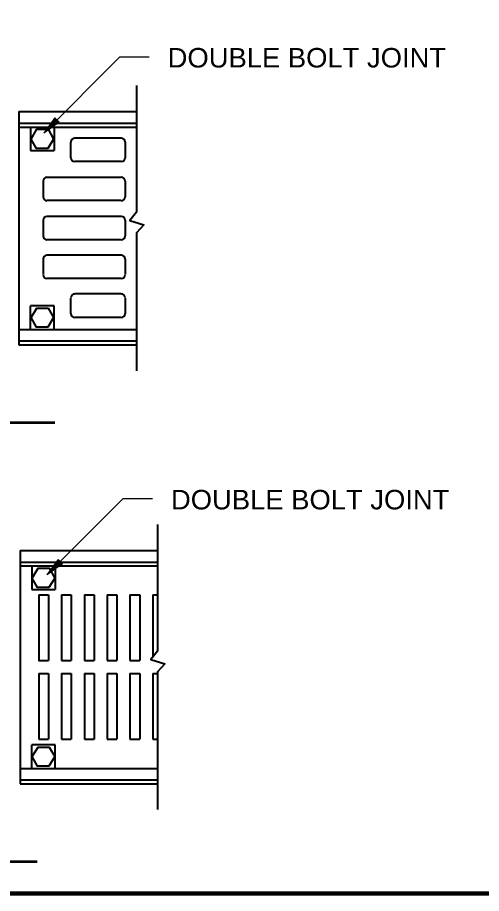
# Model space of a CAD drawing. Extents: x -8731 to 7720, y -70203 to -56618.
# Drawn here: x 6587 to 6923, y -70163 to -69529 of the extents above; entities that cross this region are included whole.
import ezdxf
from ezdxf.enums import TextEntityAlignment as Align

# ---------------------------------------------------------------- set-up
doc = ezdxf.new("R2010")
doc.units = 0
doc.header["$LTSCALE"] = 4.1
doc.layers.add('1', color=7, linetype='Continuous', lineweight=13)
doc.layers.add('3', color=7, linetype='Continuous', lineweight=40)

msp = doc.modelspace()

# ---------------------------------------------------------------- linework, layer by layer
at = {"layer": '1', "lineweight": 100}
msp.add_lwpolyline([(6176.5, -69144.8), (6176.5, -70162.74), (7667.26, -70162.74)], dxfattribs=at)
at = {"layer": '1'}
for points in [[(6617.2, -69604.7), (6606.1, -69612.64), (6614.06, -69601.56), (6614.2, -69601.7), (6607.14, -69611.76), (6617.06, -69604.56), (6616.9, -69604.4), (6608.2, -69610.7), (6614.34, -69601.84), (6614.5, -69602), (6608.94, -69609.8), (6616.74, -69604.24), (6616.6, -69604.1), (6610, -69608.9), (6614.66, -69602.16), (6614.94, -69602.44), (6611.06, -69607.84), (6616.3, -69603.8), (6616.3, -69603.8), (6612.1, -69606.8), (6614.94, -69602.44), (6615.26, -69602.76), (6612.86, -69605.9), (6616, -69603.5), (6616, -69603.5), (6613.9, -69605), (6615.26, -69602.76), (6615.54, -69603.04), (6614.8, -69604.1), (6615.7, -69603.2), (6617.2, -69604.7), (6614.06, -69601.56)], [(6619.6, -69924.36), (6608.5, -69932.3), (6616.46, -69921.2), (6616.6, -69921.36), (6609.54, -69931.4), (6619.46, -69924.2), (6619.3, -69924.04), (6610.6, -69930.36), (6616.74, -69921.5), (6616.9, -69921.64), (6611.34, -69929.44), (6619.14, -69923.9), (6619, -69923.76), (6612.4, -69928.56), (6617.06, -69921.8), (6617.34, -69922.1), (6613.46, -69927.5), (6618.7, -69923.44), (6618.7, -69923.44), (6614.5, -69926.44), (6617.34, -69922.1), (6617.66, -69922.4), (6615.26, -69925.56), (6618.4, -69923.16), (6618.4, -69923.16), (6616.3, -69924.64), (6617.66, -69922.4), (6617.94, -69922.7), (6617.2, -69923.76), (6618.1, -69922.84), (6619.6, -69924.36), (6616.46, -69921.2)]]:
    msp.add_lwpolyline(points, dxfattribs=at)
at = {"layer": '3', "lineweight": 25}
for p, q in [((6606.1, -69612.64), (6661.14, -69557.44)), ((6661.14, -69557.44), (6682.3, -69557.44)), ((6608.5, -69932.3), (6663.54, -69877.1)), ((6663.54, -69877.1), (6684.7, -69877.1))]:
    msp.add_line(p, q, dxfattribs=at)
at = {"layer": '3'}
for p, q in [((6588.26, -69597.04), (6588.26, -69765.8)), ((6588.26, -69597.04), (6673.3, -69597.04)), ((6588.26, -69605.44), (6673.3, -69605.44)), ((6588.26, -69608.3), (6673.3, -69608.3)), ((6596.66, -69608.3), (6596.66, -69625.24)), ((6613.6, -69608.3), (6613.6, -69625.24)), ((6662.2, -69616.4), (6628.6, -69616.4)), ((6625.6, -69619.24), (6625.6, -69630.5)), ((6665.06, -69619.24), (6665.06, -69630.5)), ((6596.66, -69625.24), (6613.6, -69625.24)), ((6662.2, -69633.36), (6628.6, -69633.36)), ((6605.66, -69647.6), (6605.66, -69658.7)), ((6662.2, -69644.76), (6608.5, -69644.76)), ((6665.06, -69647.6), (6665.06, -69658.7)), ((6662.2, -69661.56), (6608.5, -69661.56)), ((6662.2, -69672.96), (6608.5, -69672.96)), ((6605.66, -69675.8), (6605.66, -69687.04)), ((6665.06, -69675.8), (6665.06, -69687.04)), ((6662.2, -69689.9), (6608.5, -69689.9)), ((6605.66, -69703.84), (6605.66, -69715.1)), ((6662.2, -69701), (6608.5, -69701)), ((6665.06, -69703.84), (6665.06, -69715.1)), ((6662.2, -69717.96), (6608.5, -69717.96)), ((6662.2, -69729.04), (6628.6, -69729.04)), ((6613.6, -69737.76), (6596.66, -69737.76)), ((6596.66, -69754.7), (6596.66, -69737.76)), ((6613.6, -69754.7), (6613.6, -69737.76)), ((6625.6, -69732.04), (6625.6, -69743.16)), ((6665.06, -69732.04), (6665.06, -69743.16)), ((6662.2, -69746), (6628.6, -69746)), ((6588.26, -69754.7), (6673.3, -69754.7)), ((6588.26, -69762.96), (6673.3, -69762.96)), ((6588.26, -69765.8), (6673.3, -69765.8)), ((6589, -69914.6), (6589, -70083.36)), ((6589, -69914.6), (6688.46, -69914.6)), ((6589, -69923), (6688.46, -69923)), ((6589, -69925.84), (6688.46, -69925.84)), ((6597.54, -69925.84), (6597.54, -69942.8)), ((6614.34, -69925.84), (6614.34, -69942.8)), ((6597.54, -69942.8), (6614.34, -69942.8)), ((6602.5, -69946.7), (6602.5, -69994.24)), ((6602.5, -69946.7), (6609.54, -69946.7)), ((6609.54, -69946.7), (6609.54, -69994.24)), ((6619, -69946.7), (6619, -69994.24)), ((6619, -69946.7), (6626.06, -69946.7)), ((6626.06, -69946.7), (6626.06, -69994.24)), ((6635.5, -69946.7), (6635.5, -69994.24)), ((6635.5, -69946.7), (6642.54, -69946.7)), ((6642.54, -69946.7), (6642.54, -69994.24)), ((6652, -69946.7), (6652, -69994.24)), ((6652, -69946.7), (6659.06, -69946.7)), ((6659.06, -69946.7), (6659.06, -69994.24)), ((6668.5, -69946.7), (6668.5, -69994.24)), ((6668.5, -69946.7), (6675.54, -69946.7)), ((6675.54, -69946.7), (6675.54, -69994.24)), ((6685, -69946.7), (6685, -69991.7)), ((6685, -69946.7), (6688.46, -69946.7)), ((6619, -69994.24), (6626.06, -69994.24)), ((6635.5, -69994.24), (6642.54, -69994.24)), ((6652, -69994.24), (6659.06, -69994.24)), ((6668.5, -69994.24), (6675.54, -69994.24)), ((6602.5, -70003.56), (6602.5, -70051.1)), ((6602.5, -70003.56), (6609.54, -70003.56)), ((6609.54, -70003.56), (6609.54, -70051.1)), ((6619, -70003.56), (6626.06, -70003.56)), ((6619, -70003.56), (6619, -70051.1)), ((6626.06, -70003.56), (6626.06, -70051.1)), ((6635.5, -70003.56), (6642.54, -70003.56)), ((6635.5, -70003.56), (6635.5, -70051.1)), ((6642.54, -70003.56), (6642.54, -70051.1)), ((6652, -70003.56), (6659.06, -70003.56)), ((6652, -70003.56), (6652, -70051.1)), ((6659.06, -70003.56), (6659.06, -70051.1)), ((6668.5, -70003.56), (6675.54, -70003.56)), ((6668.5, -70003.56), (6668.5, -70051.1)), ((6675.54, -70003.56), (6675.54, -70051.1)), ((6685, -70003.56), (6688.46, -70003.56)), ((6685, -70003.56), (6685, -70051.1)), ((6688.46, -70045.56), (6688.46, -70102.1)), ((6602.5, -70051.1), (6609.54, -70051.1)), ((6619, -70051.1), (6626.06, -70051.1)), ((6635.5, -70051.1), (6642.54, -70051.1)), ((6652, -70051.1), (6659.06, -70051.1)), ((6668.5, -70051.1), (6675.54, -70051.1)), ((6685, -70051.1), (6689.2, -70051.1)), ((6614.34, -70055.3), (6597.54, -70055.3)), ((6597.54, -70072.24), (6597.54, -70055.3)), ((6614.34, -70072.24), (6614.34, -70055.3)), ((6589, -70072.24), (6688.46, -70072.24)), ((6589, -70080.5), (6688.46, -70080.5)), ((6589, -70083.36), (6688.46, -70083.36))]:
    msp.add_line(p, q, dxfattribs=at)
at = {"layer": '3', "lineweight": 53}
for p, q in [((6327.4, -69822.04), (6614.2, -69822.04)), ((6314.5, -70139.6), (6601.3, -70139.6))]:
    msp.add_line(p, q, dxfattribs=at)
at = {"layer": '3'}
for points in [[(6673.3, -69578.3), (6673.3, -69669.8), (6668.5, -69675.96), (6678.54, -69679.1), (6673.3, -69684.96), (6673.3, -69724.24), (6673.3, -69784.56)], [(6688.46, -69895.84), (6688.46, -69987.36), (6683.66, -69993.5), (6693.7, -69996.64), (6688.46, -70002.5), (6688.46, -70041.8), (6688.46, -70102.1)], [(6602.5, -69956.9), (6602.5, -69994.24), (6609.54, -69994.24)]]:
    msp.add_lwpolyline(points, dxfattribs=at)
for points in [[(6597.1, -69617), (6601.14, -69609.96), (6609.26, -69609.96), (6613.3, -69617), (6609.1, -69623.76), (6601, -69623.76)], [(6613.3, -69746), (6609.1, -69753.04), (6601, -69753.04), (6597.1, -69746), (6601.14, -69739.24), (6609.26, -69739.24)], [(6597.86, -69934.56), (6602.06, -69927.5), (6610.14, -69927.5), (6614.06, -69934.56), (6609.86, -69941.44), (6601.74, -69941.44)], [(6614.06, -70063.56), (6609.86, -70070.6), (6601.74, -70070.6), (6597.86, -70063.56), (6602.06, -70056.8), (6610.14, -70056.8)]]:
    msp.add_lwpolyline(points, close=True, dxfattribs=at)
for centre, start, end in [((6628.47, -69619.245), 90, 180), ((6662.265, -69619.245), 0, 90), ((6628.47, -69630.54), 180, 270), ((6662.265, -69630.54), 270, 0), ((6608.49, -69647.505), 90, 180), ((6662.265, -69647.505), 0, 90), ((6608.49, -69658.8), 180, 270), ((6662.265, -69658.8), 270, 0), ((6608.49, -69675.765), 90, 180), ((6662.265, -69675.765), 0, 90), ((6608.49, -69687.06), 180, 270), ((6662.265, -69687.06), 270, 0), ((6608.49, -69703.845), 90, 180), ((6662.265, -69703.845), 0, 90), ((6608.49, -69715.14), 180, 270), ((6662.265, -69715.14), 270, 0), ((6628.47, -69731.925), 90, 180), ((6662.265, -69731.925), 0, 90), ((6628.47, -69743.22), 180, 270), ((6662.265, -69743.22), 270, 0)]:
    msp.add_arc(centre, 2.812, start, end, dxfattribs=at)

# ---------------------------------------------------------------- texts
at = {"layer": '3', "width": 1.05}
for p in [(6796.38, -69565.24), (6798.78, -69884.9)]:
    msp.add_text('DOUBLE BOLT JOINT', height=14.1, dxfattribs=at).set_placement(p, align=Align.CENTER)

doc.saveas('drawing.dxf')
